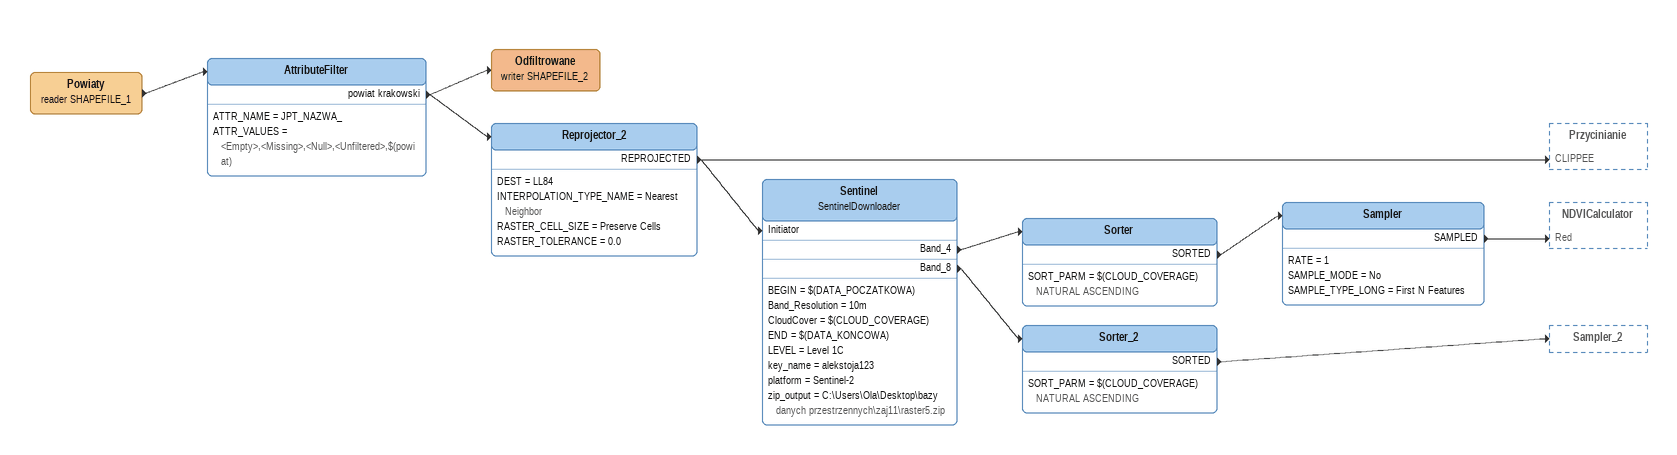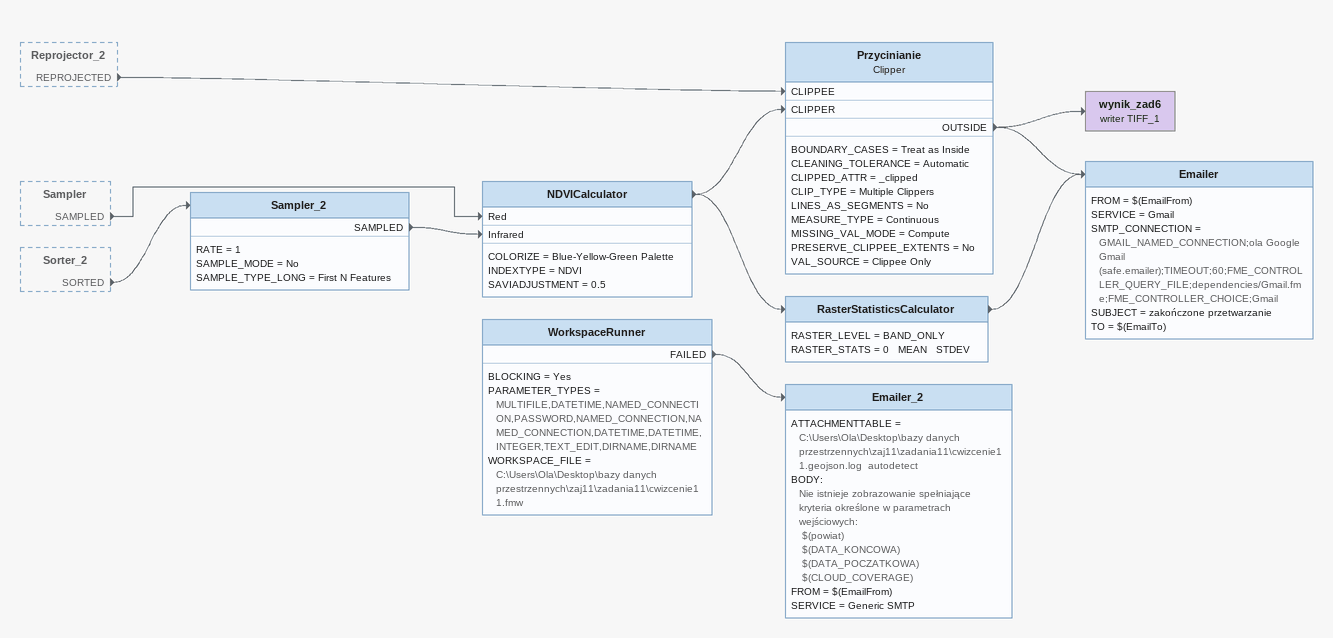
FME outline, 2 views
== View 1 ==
Powiaty (reader SHAPEFILE_1)
    -> AttributeFilter
AttributeFilter
    ATTR_NAME = JPT_NAZWA_
    ATTR_VALUES = <Empty>,<Missing>,<Null>,<Unfiltered>,$(powiat)
    powiat krakowski -> Odfiltrowane (writer SHAPEFILE_2)
    powiat krakowski -> Reprojector_2
Odfiltrowane (writer SHAPEFILE_2)
Reprojector_2
    DEST = LL84
    INTERPOLATION_TYPE_NAME = Nearest Neighbor
    RASTER_CELL_SIZE = Preserve Cells
    RASTER_TOLERANCE = 0.0
    REPROJECTED -> Sentinel [Initiator]
    REPROJECTED -> Przycinianie [CLIPPEE]
Sentinel: SentinelDownloader
    BEGIN = $(DATA_POCZATKOWA)
    Band_Resolution = 10m
    CloudCover = $(CLOUD_COVERAGE)
    END = $(DATA_KONCOWA)
    LEVEL = Level 1C
    key_name = alekstoja123
    platform = Sentinel-2
    zip_output = C:\Users\Ola\Desktop\bazy danych przestrzennych\zaj11\raster5.zip
    Band_4 -> Sorter
    Band_8 -> Sorter_2
Sorter
    SORT_PARM = $(CLOUD_COVERAGE) NATURAL ASCENDING
    SORTED -> Sampler
Sampler
    RATE = 1
    SAMPLE_MODE = No
    SAMPLE_TYPE_LONG = First N Features
    SAMPLED -> NDVICalculator [Red]
Sorter_2
    SORT_PARM = $(CLOUD_COVERAGE) NATURAL ASCENDING
    SORTED -> Sampler_2

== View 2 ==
Reprojector_2 [outside]
    REPROJECTED -> Przycinianie [CLIPPEE]
Sampler [outside]
    SAMPLED -> NDVICalculator [Red]
Sorter_2 [outside]
    SORTED -> Sampler_2
Sampler_2
    RATE = 1
    SAMPLE_MODE = No
    SAMPLE_TYPE_LONG = First N Features
    SAMPLED -> NDVICalculator [Infrared]
NDVICalculator
    COLORIZE = Blue-Yellow-Green Palette
    INDEXTYPE = NDVI
    SAVIADJUSTMENT = 0.5
    -> Przycinianie [CLIPPER]
    -> RasterStatisticsCalculator
Przycinianie: Clipper
    BOUNDARY_CASES = Treat as Inside
    CLEANING_TOLERANCE = Automatic
    CLIPPED_ATTR = _clipped
    CLIP_TYPE = Multiple Clippers
    LINES_AS_SEGMENTS = No
    MEASURE_TYPE = Continuous
    MISSING_VAL_MODE = Compute
    PRESERVE_CLIPPEE_EXTENTS = No
    VAL_SOURCE = Clippee Only
    OUTSIDE -> wynik_zad6 (writer TIFF_1)
    OUTSIDE -> Emailer
wynik_zad6 (writer TIFF_1)
RasterStatisticsCalculator
    RASTER_LEVEL = BAND_ONLY
    RASTER_STATS = 0   MEAN   STDEV
    -> Emailer
Emailer
    FROM = $(EmailFrom)
    SERVICE = Gmail
    SMTP_CONNECTION = GMAIL_NAMED_CONNECTION;ola Google Gmail (safe.emailer);TIMEOUT;60;FME_CONTROLLER_QUERY_FILE;dependencies/Gmail.fme;FME_CONTROLLER_CHOICE;Gmail
    SUBJECT = zakończone przetwarzanie
    TO = $(EmailTo)
WorkspaceRunner
    BLOCKING = Yes
    PARAMETER_TYPES = MULTIFILE,DATETIME,NAMED_CONNECTION,PASSWORD,NAMED_CONNECTION,NAMED_CONNECTION,DATETIME,DATETIME,INTEGER,TEXT_EDIT,DIRNAME,DIRNAME
    WORKSPACE_FILE = C:\Users\Ola\Desktop\bazy danych przestrzennych\zaj11\zadania11\cwizcenie11.fmw
    FAILED -> Emailer_2
Emailer_2
    ATTACHMENTTABLE = C:\Users\Ola\Desktop\bazy danych przestrzennych\zaj11\zadania11\cwizcenie11.geojson.log  autodetect
    BODY:
      Nie istnieje zobrazowanie spełniające kryteria określone w parametrach wejściowych:
       $(powiat)
       $(DATA_KONCOWA)
       $(DATA_POCZATKOWA)
       $(CLOUD_COVERAGE)
    FROM = $(EmailFrom)
    SERVICE = Generic SMTP
